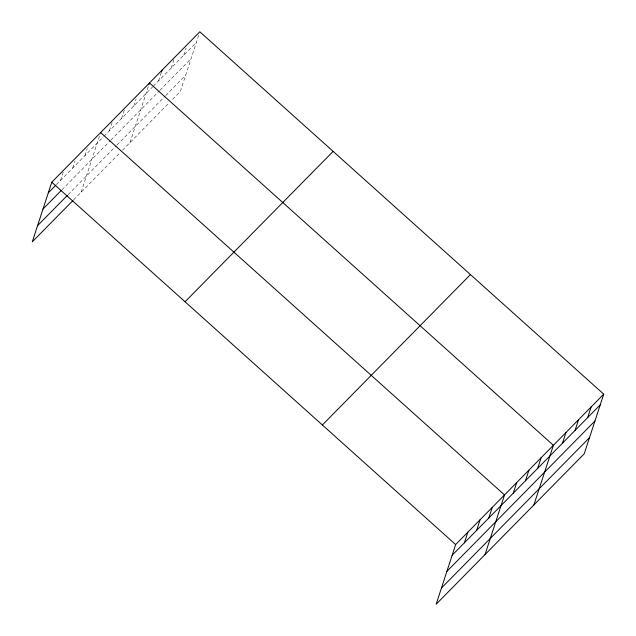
<?xml version="1.0" encoding="UTF-8"?>
<svg xmlns="http://www.w3.org/2000/svg" width="636" height="636" viewBox="0 0 636 636"><rect width="100%" height="100%" fill="white"/><g stroke="black" fill="none" stroke-linecap="round" stroke-linejoin="round"><path stroke-width="0.48" stroke-dasharray="3.18 2.39" d="M60.499 180.457L63.695 170.679M72.711 168.047L75.04 160.94M84.93 155.645L87.251 148.53M81.138 192.207L100.345 133.457M109.36 130.825L112.556 121.047M121.579 118.423L124.775 108.637M133.791 106.013L136.12 98.898M129.998 142.575L148.911 84.715M158.595 80.82L161.496 71.932M171.179 68.036L174.375 58.258M183.764 55.253L186.086 48.137M198.671 35.354L180.346 91.441L171.728 100.186M56.429 184.591L103.255 137.034M103.93 136.343L152.632 86.878M153.292 86.202L196.349 42.469M62.002 189.727L110.187 140.787M110.863 140.095L159.27 90.924M159.938 90.256L191.07 58.631M68.1 194.656L116.285 145.716M116.96 145.024L165.09 96.139M165.75 95.464L185.625 75.279M73.673 199.791L119.822 152.918M122.533 150.16L169.081 102.881"/><path stroke-width="0.95" d="M603.723 394.161L455.654 544.559L436.161 604.2L584.23 453.802L603.723 394.161L199.839 31.8L51.77 182.198L32.277 241.839L72.997 200.475M148.911 84.715L149.492 82.934L553.384 445.295L533.89 504.936M161.496 71.932L162.077 70.151M464.383 542.818L467.873 532.149M476.603 530.416L480.085 519.747M488.814 518.006L492.304 507.337M485.022 554.568L504.515 494.927L100.631 132.566M513.244 493.194L516.734 482.517M525.463 480.784L528.953 470.115M537.674 468.374L541.164 457.705M562.478 443.189L565.968 432.512M575.063 430.405L578.553 419.728M587.648 417.621L591.138 406.945M48.28 192.867L55.745 185.283M43.002 209.021L61.326 190.41M37.556 225.677L67.416 195.347M185.052 301.774L333.121 151.384M322.373 424.975L470.441 274.585M452.172 555.228L600.233 404.838M446.885 571.39L594.954 420.992M441.448 588.038L589.508 437.648M51.77 182.198L455.654 544.559"/></g></svg>
